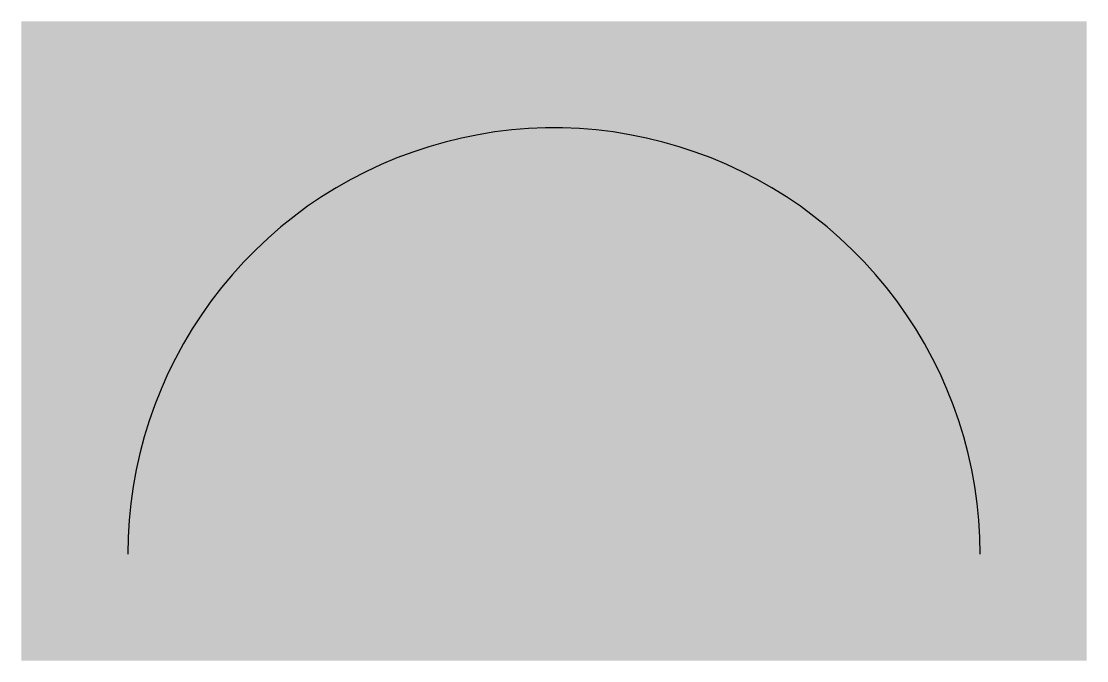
# Model space of a CAD drawing. Header units: metres. Extents: x -25 to 25, y -5 to 25.
import ezdxf

# ---------------------------------------------------------------- set-up
doc = ezdxf.new("R2010")
doc.units = ezdxf.units.M
doc.layers.add('Carriageway_Boundary', color=2, linetype='Continuous')
doc.layers.add('Steering_Centreline', color=1, linetype='Continuous')

msp = doc.modelspace()

# ---------------------------------------------------------------- hatches: boundary and pattern name
at = {"layer": 'Carriageway_Boundary'}
msp.add_hatch(color=2, dxfattribs=at).paths.add_polyline_path([(-25, -5), (25, -5), (25, 25), (-25, 25)])

# ---------------------------------------------------------------- linework, layer by layer
at = {"layer": 'Steering_Centreline'}
msp.add_lwpolyline([(20, 0), (19.984, 0.795), (19.937, 1.589), (19.858, 2.38), (19.748, 3.168), (19.606, 3.951), (19.433, 4.727), (19.23, 5.496), (18.996, 6.256), (18.733, 7.006), (18.439, 7.745), (18.117, 8.472), (17.766, 9.186), (17.386, 9.885), (16.98, 10.568), (16.546, 11.235), (16.086, 11.884), (15.601, 12.514), (15.091, 13.125), (14.558, 13.714), (14.001, 14.282), (13.422, 14.827), (12.822, 15.349), (12.202, 15.847), (11.562, 16.319), (10.904, 16.766), (10.229, 17.186), (9.537, 17.58), (8.831, 17.945), (8.111, 18.282), (7.377, 18.59), (6.632, 18.868), (5.877, 19.117), (5.112, 19.336), (4.34, 19.524), (3.56, 19.681), (2.775, 19.807), (1.985, 19.901), (1.192, 19.964), (0.398, 19.996), (-0.398, 19.996), (-1.192, 19.964), (-1.985, 19.901), (-2.775, 19.807), (-3.56, 19.681), (-4.34, 19.524), (-5.112, 19.336), (-5.877, 19.117), (-6.632, 18.868), (-7.377, 18.59), (-8.111, 18.282), (-8.831, 17.945), (-9.537, 17.58), (-10.229, 17.186), (-10.904, 16.766), (-11.562, 16.319), (-12.202, 15.847), (-12.822, 15.349), (-13.422, 14.827), (-14.001, 14.282), (-14.558, 13.714), (-15.091, 13.125), (-15.601, 12.514), (-16.086, 11.884), (-16.546, 11.235), (-16.98, 10.568), (-17.386, 9.885), (-17.766, 9.186), (-18.117, 8.472), (-18.439, 7.745), (-18.733, 7.006), (-18.996, 6.256), (-19.23, 5.496), (-19.433, 4.727), (-19.606, 3.951), (-19.748, 3.168), (-19.858, 2.38), (-19.937, 1.589), (-19.984, 0.795), (-20, 0)], dxfattribs=at)

doc.saveas('drawing.dxf')
